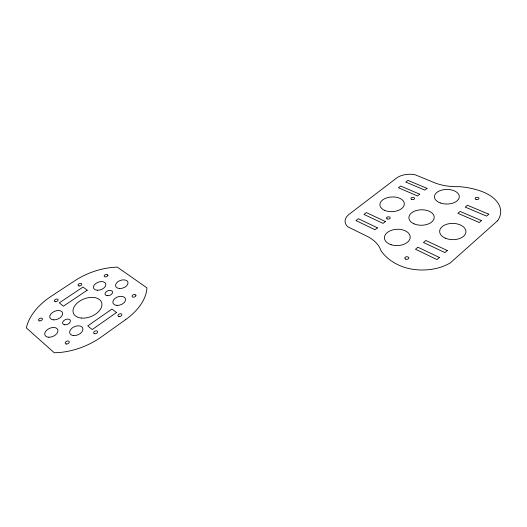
<?xml version="1.0" encoding="UTF-8"?>
<svg xmlns="http://www.w3.org/2000/svg" width="527" height="527" viewBox="0 0 527 527"><rect width="100%" height="100%" fill="white"/><g stroke="black" fill="none" stroke-linecap="round" stroke-linejoin="round"><path stroke-width="0.79" d="M135.894 295.654L135.755 296.009A1.976 1.265 -18.7 0 1 133.555 297.188A1.976 1.265 -18.7 0 1 132.079 296.121A1.976 1.265 -18.7 0 1 133.772 294.58L134.266 294.488A1.976 1.265 -18.7 0 1 135.894 295.654M107.844 275.463L107.699 275.792A1.91 1.166 -19.2 0 1 105.552 276.906A1.91 1.166 -19.2 0 1 104.181 275.917A1.91 1.166 -19.2 0 1 105.855 274.462L106.335 274.376A1.91 1.166 -19.2 0 1 107.844 275.463M497.6 220.741L450.44 262.782A40.223 25.553 -0.6 0 1 397.477 264.508A55.691 34.907 -0.2 0 1 381.008 250.687A41.653 27.266 -5.4 0 0 366.95 236.215L347.899 226.834A16.647 10.283 -4.4 0 1 349.124 214.278L396.475 178.152A16.054 9.302 -2.4 0 1 415.164 174.786L434.248 182.612A38.096 21.218 -0.6 0 0 459.017 186.644A54.841 33.3 0.5 0 1 483.075 191.973A39.064 23.372 0.7 0 1 497.6 220.741M439.373 257.479L436.962 259.587L415.493 249.245L417.898 247.203L439.373 257.479M447.304 250.529L444.94 252.604L423.471 242.479L425.842 240.47L447.304 250.529M481.487 220.576L479.287 222.506L457.891 213.316L460.097 211.439L481.487 220.576M488.766 214.199L486.592 216.103L465.222 207.104L467.396 205.26L488.766 214.199M377.457 227.842L375.053 229.759L355.988 220.576L358.393 218.718L377.457 227.842M385.402 221.518L383.03 223.402L363.959 214.41L366.324 212.579L385.402 221.518M419.709 194.193L417.496 195.958L398.405 187.75L400.625 186.038L419.709 194.193M427.028 188.356L424.848 190.102L405.757 182.065L407.944 180.372L427.028 188.356M125.736 319.553L101.342 336.944A55.684 34.723 -22.2 0 1 54.241 352.754L26.35 327.906A56.29 35.665 -22.2 0 1 51.198 296.273L74.794 280.753A54.828 34.69 -20.4 0 1 117.29 267.117L146.934 287.854A54.248 33.794 -20.5 0 1 125.736 319.553M116.487 312.504L92.225 329.553L87.752 325.923L111.941 309.046L116.487 312.504M87.225 290.219L63.418 306.187L59.301 302.841L83.029 287.031L87.225 290.219M387.147 218.857A1.871 1.146 -3 0 0 390.197 218.086A1.871 1.146 -3 0 0 387.72 216.88A1.871 1.146 -3 0 0 387.147 218.857M411.692 199.39A1.838 1.094 -2 0 0 414.624 198.6A1.838 1.094 -2 0 0 412.101 197.506A1.838 1.094 -2 0 0 411.692 199.39M476 199.298A1.904 1.113 1.1 0 0 478.957 198.488A1.904 1.113 1.1 0 0 476.224 197.381A1.904 1.113 1.1 0 0 476 199.298M405.711 259.132A2.003 1.304 -1.2 0 0 408.8 258.072A2.003 1.304 -1.2 0 0 405.889 256.873A2.003 1.304 -1.2 0 0 405.711 259.132M445.289 238.151A13.149 8.136 0.8 0 0 465.888 232.315A13.149 8.136 0.8 0 0 447.173 224.127A13.149 8.136 0.8 0 0 445.289 238.151M384.565 210.345A12.233 7.352 -3 0 0 404.202 204.931A12.233 7.352 -3 0 0 387.529 197.625A12.233 7.352 -3 0 0 384.565 210.345M414.038 223.843A12.668 7.734 -1.2 0 0 434.149 218.224A12.668 7.734 -1.2 0 0 416.495 210.497A12.668 7.734 -1.2 0 0 414.038 223.843M391.093 244.719A12.898 8.155 -2.2 0 0 410.21 236.979A12.898 8.155 -2.2 0 0 390.645 230.595A12.898 8.155 -2.2 0 0 391.093 244.719M440.249 202.941A12.431 7.306 -0.4 0 0 459.294 196.966A12.431 7.306 -0.4 0 0 441.086 190.293A12.431 7.306 -0.4 0 0 440.249 202.941M66.323 344.012A2.128 1.37 -23.8 0 0 69.261 341.951A2.128 1.37 -23.8 0 0 66.138 341.568A2.128 1.37 -23.8 0 0 66.323 344.012M39.874 320.923A2.055 1.258 -23.5 0 0 42.371 318.736A2.055 1.258 -23.5 0 0 39.15 318.868A2.055 1.258 -23.5 0 0 39.874 320.923M94.689 333.769A2.088 1.364 -22.1 0 0 97.62 331.812A2.088 1.364 -22.1 0 0 94.55 331.338A2.088 1.364 -22.1 0 0 94.689 333.769M55.322 301.694A1.989 1.206 -22.1 0 0 58.141 299.876A1.989 1.206 -22.1 0 0 55.256 299.52A1.989 1.206 -22.1 0 0 55.322 301.694M79.109 285.944A1.943 1.173 -20.6 0 0 81.777 284.152A1.943 1.173 -20.6 0 0 78.872 283.882A1.943 1.173 -20.6 0 0 79.109 285.944M118.95 316.516A2.036 1.324 -20.2 0 0 121.895 314.731A2.036 1.324 -20.2 0 0 118.937 314.145A2.036 1.324 -20.2 0 0 118.95 316.516M81.323 318.064A15.099 9.479 -21.3 0 0 101.895 303.697A15.099 9.479 -21.3 0 0 79.182 301.49A15.099 9.479 -21.3 0 0 81.323 318.064M48.919 337.247A6.989 4.381 -23.8 0 0 57.891 330.021A6.989 4.381 -23.8 0 0 47.199 329.77A6.989 4.381 -23.8 0 0 48.919 337.247M119.589 288.526A6.469 4.045 -18.8 0 0 127.942 282.255A6.469 4.045 -18.8 0 0 117.778 281.754A6.469 4.045 -18.8 0 0 119.589 288.526M116.968 305.41A6.64 4.236 -19.6 0 0 125.538 298.862A6.64 4.236 -19.6 0 0 115.136 298.295A6.64 4.236 -19.6 0 0 116.968 305.41M97.357 290.252A6.482 3.992 -19.8 0 0 105.841 283.987A6.482 3.992 -19.8 0 0 95.782 283.486A6.482 3.992 -19.8 0 0 97.357 290.252M73.688 335.6A6.956 4.447 -22.8 0 0 82.871 328.611A6.956 4.447 -22.8 0 0 72.278 327.913A6.956 4.447 -22.8 0 0 73.688 335.6M53.556 319.856A6.798 4.196 -22.8 0 0 62.641 313.17A6.798 4.196 -22.8 0 0 52.404 312.544A6.798 4.196 -22.8 0 0 53.556 319.856M107.231 295.693A3.933 2.464 -19.7 0 0 112.561 292.004A3.933 2.464 -19.7 0 0 106.566 291.431A3.933 2.464 -19.7 0 0 107.231 295.693M64.702 324.803A4.124 2.589 -22.8 0 0 70.414 320.897A4.124 2.589 -22.8 0 0 64.353 320.199A4.124 2.589 -22.8 0 0 64.702 324.803"/></g></svg>
